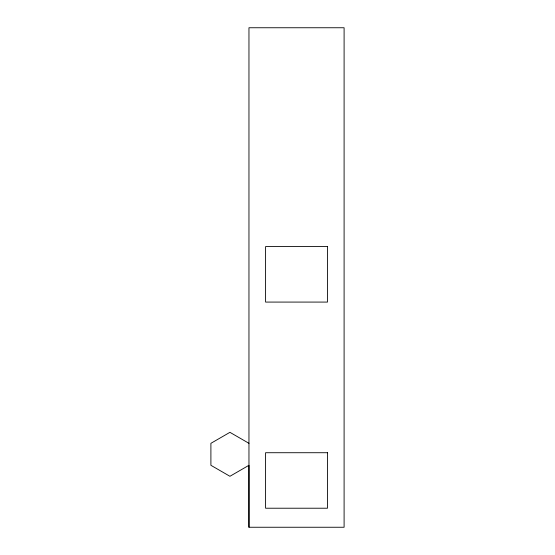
<?xml version="1.0" encoding="UTF-8"?>
<svg xmlns="http://www.w3.org/2000/svg" width="555" height="555" viewBox="0 0 555 555"><rect width="100%" height="100%" fill="white"/><g stroke="black" fill="none" stroke-linecap="round" stroke-linejoin="round"><path stroke-width="0.83" d="M248.959 527.25L248.959 27.75L344.1 27.75L344.1 527.25L248.959 527.25L248.959 465.298L229.93 476.287L210.9 465.298L210.9 443.32L229.93 432.331L248.966 443.32M327.478 246.58L265.588 246.58L265.588 302.08L327.478 302.08L327.478 246.58M327.478 452.72L265.588 452.72L265.588 508.22L327.478 508.22L327.478 452.72"/></g></svg>
